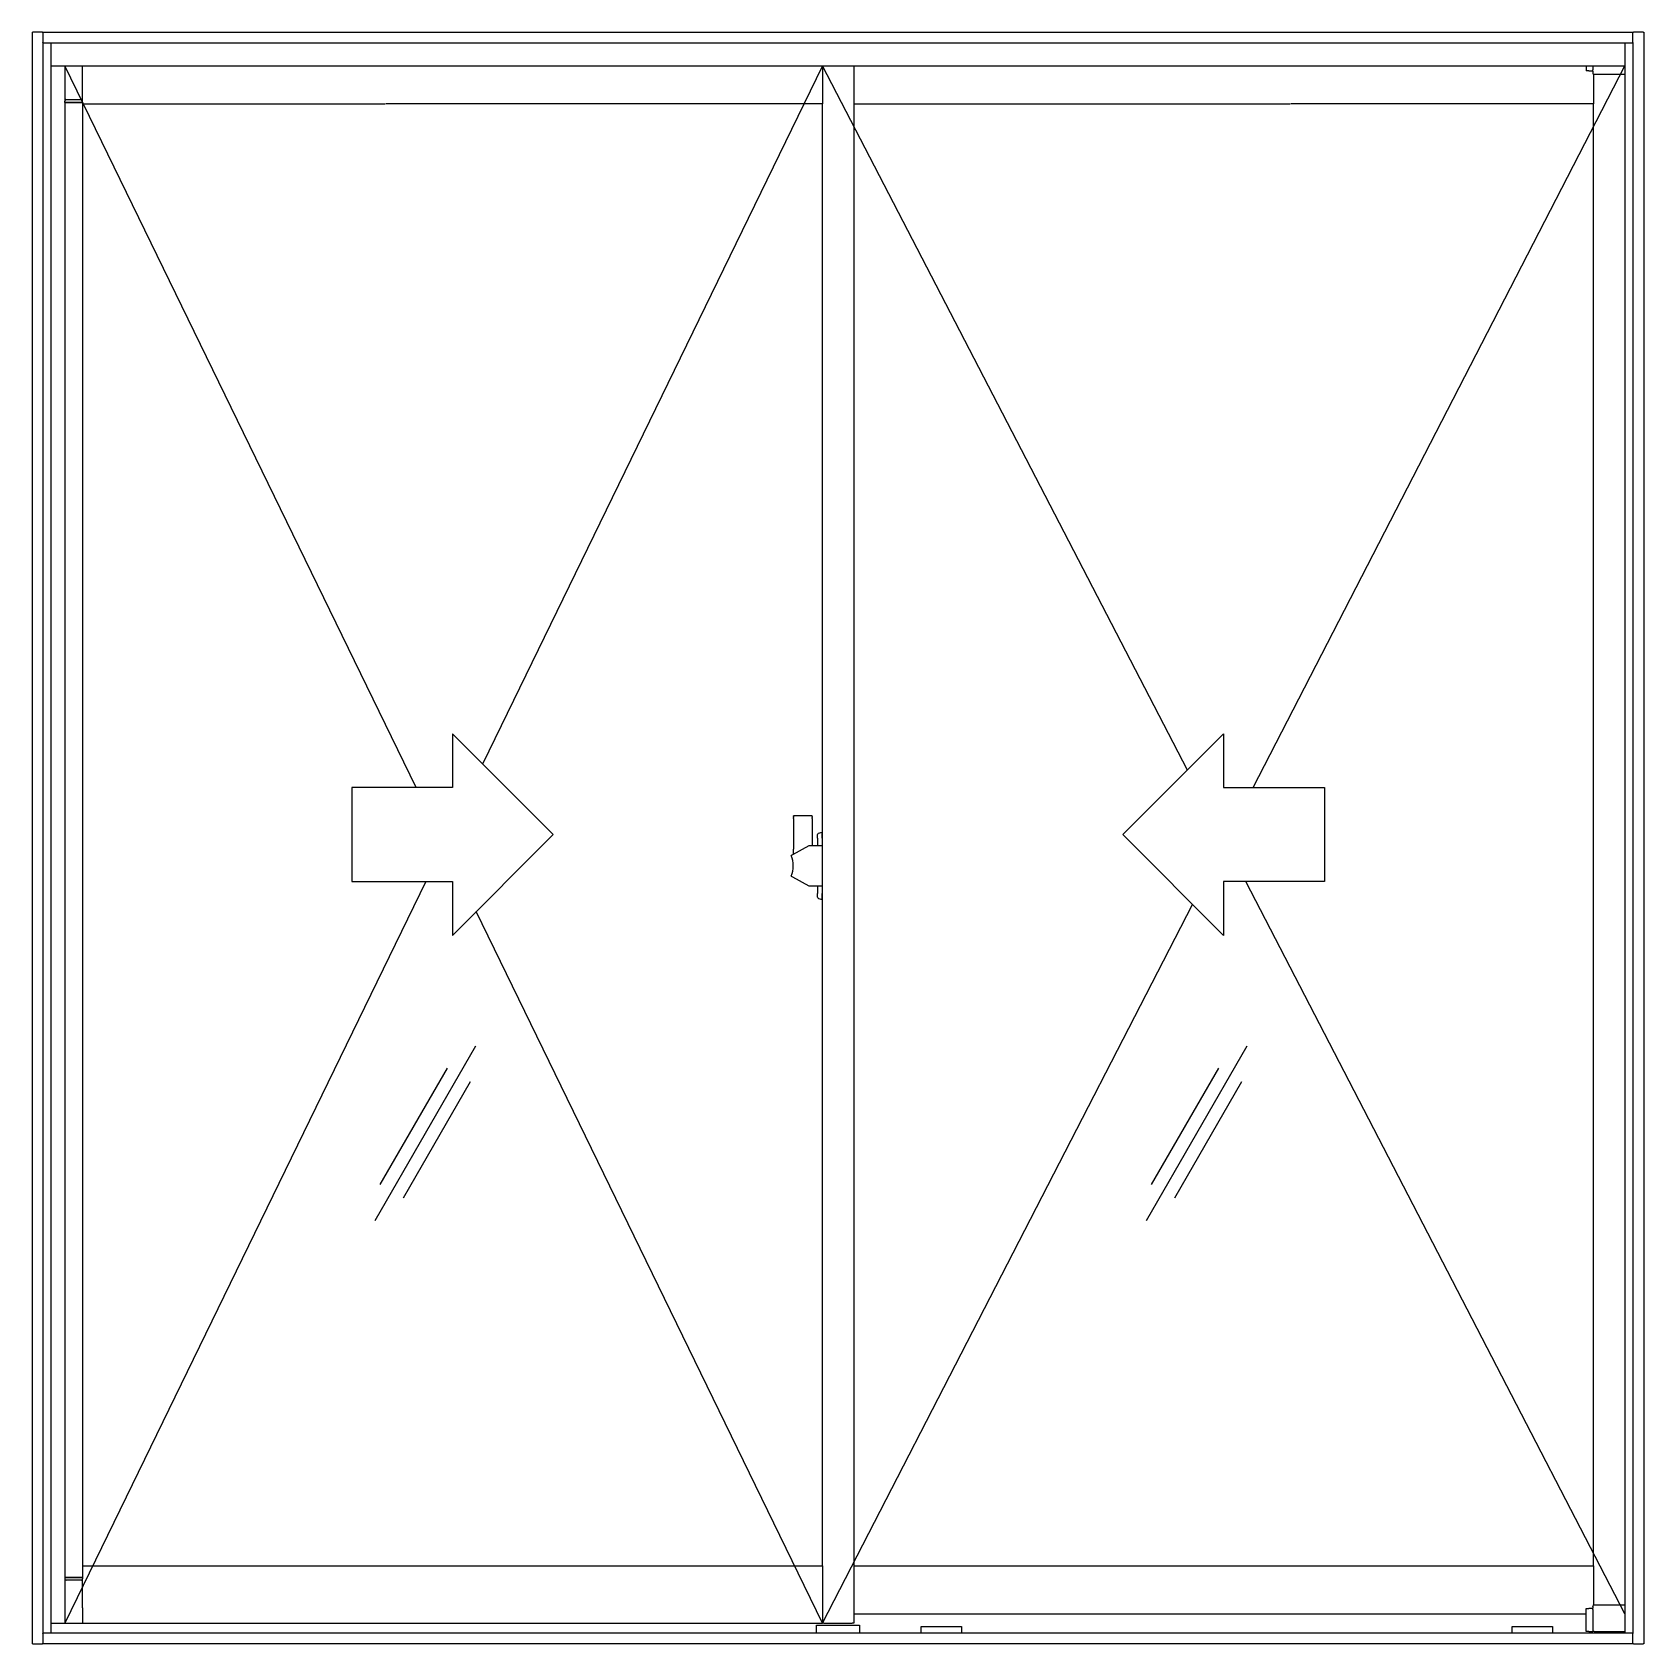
# Model space of a CAD drawing. Header units: millimetres. Extents: x 863.27 to 864.47, y 1147.32 to 1148.52.
import ezdxf

# ---------------------------------------------------------------- set-up
doc = ezdxf.new("R2010")
doc.units = ezdxf.units.MM
doc.header["$LTSCALE"] = 0.5
doc.layers.add('Gravia_Janelas', color=1, linetype='Continuous')

msp = doc.modelspace()

# ---------------------------------------------------------------- linework, layer by layer
at = {"layer": 'Gravia_Janelas'}
for p, q in [((863.2666, 1148.5198), (863.267, 1148.5198)), ((863.2666, 1148.5198), (863.2666, 1147.3198)), ((863.2742, 1148.5198), (863.267, 1148.5198)), ((863.2742, 1148.5198), (863.2746, 1148.5198)), ((863.2746, 1148.5194), (863.2746, 1148.5198)), ((863.2746, 1148.5198), (864.4586, 1148.5198)), ((863.2746, 1148.5194), (863.2746, 1148.5122)), ((863.2746, 1148.5118), (863.2746, 1148.5122)), ((863.2746, 1148.5118), (864.4586, 1148.5118)), ((863.2746, 1148.5118), (863.2746, 1147.3278)), ((863.2806, 1148.5118), (863.2806, 1147.3278)), ((864.4526, 1148.5118), (864.4526, 1147.3278)), ((864.4586, 1148.5198), (864.4586, 1148.5194)), ((864.4586, 1148.5198), (864.459, 1148.5198)), ((864.4586, 1148.5122), (864.4586, 1148.5194)), ((864.4586, 1148.5122), (864.4586, 1148.5118)), ((864.4586, 1148.5118), (864.4586, 1147.3278)), ((864.4662, 1148.5198), (864.459, 1148.5198)), ((864.4662, 1148.5198), (864.4666, 1148.5198)), ((864.4666, 1148.5198), (864.4666, 1147.3198)), ((863.2806, 1148.4949), (864.4526, 1148.4949)), ((863.2909, 1148.4949), (863.2909, 1148.4715)), ((863.3041, 1148.4715), (863.3041, 1148.4949)), ((863.8551, 1148.4949), (863.8551, 1148.4666)), ((863.8784, 1148.4949), (863.8784, 1147.3351)), ((864.4238, 1148.4949), (864.4238, 1148.491)), ((864.4258, 1148.491), (864.4238, 1148.491)), ((864.4258, 1148.491), (864.4283, 1148.491)), ((864.4283, 1148.491), (864.4286, 1148.491)), ((864.4286, 1148.4949), (864.4286, 1148.4917)), ((864.4286, 1148.4907), (864.4286, 1148.4917)), ((864.4286, 1148.4907), (864.4286, 1148.4894)), ((864.4286, 1148.4893), (864.4286, 1148.4894)), ((864.4291, 1148.4884), (864.4291, 1148.4666)), ((864.4526, 1148.4883), (864.4296, 1148.4883)), ((863.2909, 1148.4715), (863.2909, 1148.4686)), ((863.2909, 1148.4676), (863.2909, 1148.4686)), ((863.2909, 1148.4676), (863.2922, 1148.4676)), ((863.2909, 1148.4676), (863.2909, 1147.3691)), ((863.2922, 1148.4676), (863.2909, 1148.4676)), ((863.2919, 1148.4696), (863.2926, 1148.4696)), ((863.2922, 1148.4676), (863.3028, 1148.4676)), ((863.3028, 1148.4676), (863.2922, 1148.4676)), ((863.2926, 1148.4696), (863.3025, 1148.4696)), ((863.3025, 1148.4696), (863.3031, 1148.4696)), ((863.3028, 1148.4676), (863.3041, 1148.4676)), ((863.3041, 1148.4676), (863.3028, 1148.4676)), ((863.3041, 1148.4686), (863.3041, 1148.4715)), ((863.3041, 1148.4676), (863.3041, 1148.4686)), ((863.3041, 1148.4676), (863.3041, 1147.3691)), ((863.3041, 1148.4676), (863.3041, 1148.4676)), ((863.3041, 1148.4666), (863.5294, 1148.4666)), ((863.8551, 1148.4666), (863.5299, 1148.4666)), ((863.8551, 1147.3779), (863.8551, 1148.4666)), ((863.8784, 1148.4666), (864.2034, 1148.4666)), ((864.4291, 1148.4666), (864.2039, 1148.4666)), ((864.4291, 1147.3779), (864.4291, 1148.4666)), ((863.8335, 1147.9359), (863.8335, 1147.9362)), ((863.8475, 1147.9362), (863.8335, 1147.9362)), ((863.8335, 1147.9359), (863.8335, 1147.935)), ((863.8335, 1147.9344), (863.8335, 1147.935)), ((863.8335, 1147.9344), (863.8335, 1147.932)), ((863.8475, 1147.9359), (863.8475, 1147.9362)), ((863.8475, 1147.9359), (863.8475, 1147.935)), ((863.8475, 1147.9344), (863.8475, 1147.935)), ((863.8475, 1147.9344), (863.8475, 1147.932)), ((863.8335, 1147.932), (863.8335, 1147.9313)), ((863.8335, 1147.9313), (863.8335, 1147.9164)), ((863.8475, 1147.932), (863.8475, 1147.9313)), ((863.8475, 1147.9313), (863.8475, 1147.9164)), ((863.8513, 1147.9219), (863.8513, 1147.9224)), ((863.8513, 1147.9196), (863.8513, 1147.9219)), ((863.8521, 1147.9234), (863.8548, 1147.9241)), ((863.8548, 1147.9235), (863.8548, 1147.9241)), ((863.8548, 1147.9196), (863.8548, 1147.9235)), ((863.8448, 1147.9141), (863.8328, 1147.9073)), ((863.8335, 1147.9164), (863.8335, 1147.9143)), ((863.8335, 1147.9143), (863.8335, 1147.9116)), ((863.8335, 1147.9077), (863.8335, 1147.9116)), ((863.8546, 1147.9141), (863.8448, 1147.9141)), ((863.8475, 1147.9164), (863.8475, 1147.9143)), ((863.8475, 1147.9143), (863.8475, 1147.9141)), ((863.8513, 1147.9196), (863.8513, 1147.9141)), ((863.8546, 1147.9141), (863.8551, 1147.9141)), ((863.8548, 1147.9196), (863.8548, 1147.9141)), ((863.8328, 1147.9073), (863.8317, 1147.9067)), ((863.8317, 1147.8915), (863.8328, 1147.8909)), ((863.8328, 1147.8909), (863.8448, 1147.8841)), ((863.8448, 1147.8841), (863.8546, 1147.8841)), ((863.8513, 1147.8841), (863.8513, 1147.8786)), ((863.8551, 1147.8841), (863.8546, 1147.8841)), ((863.8548, 1147.8841), (863.8548, 1147.8786)), ((863.8513, 1147.8764), (863.8513, 1147.8786)), ((863.8513, 1147.8758), (863.8513, 1147.8764)), ((863.8521, 1147.8748), (863.8548, 1147.8741)), ((863.8548, 1147.8747), (863.8548, 1147.8786)), ((863.8548, 1147.8741), (863.8548, 1147.8747)), ((863.522, 1147.6351), (863.597, 1147.765)), ((864.0963, 1147.6351), (864.1713, 1147.765)), ((863.5258, 1147.6618), (863.5758, 1147.7484)), ((864.1001, 1147.6618), (864.1501, 1147.7484)), ((863.5431, 1147.6518), (863.5931, 1147.7384)), ((864.1174, 1147.6518), (864.1674, 1147.7384)), ((863.2922, 1147.3691), (863.2909, 1147.3691)), ((863.2909, 1147.3691), (863.2909, 1147.3681)), ((863.2909, 1147.3691), (863.2922, 1147.3691)), ((863.2909, 1147.3681), (863.2909, 1147.3653)), ((863.3028, 1147.3691), (863.2922, 1147.3691)), ((863.2922, 1147.3691), (863.3028, 1147.3691)), ((863.3041, 1147.3691), (863.3028, 1147.3691)), ((863.3028, 1147.3691), (863.3041, 1147.3691)), ((863.3041, 1147.3779), (863.8551, 1147.3779)), ((863.3041, 1147.3691), (863.3041, 1147.3691)), ((863.3041, 1147.3691), (863.3041, 1147.3681)), ((863.3041, 1147.3653), (863.3041, 1147.3681)), ((863.8551, 1147.3779), (863.8551, 1147.3351)), ((863.8784, 1147.3779), (864.4291, 1147.3779)), ((864.4291, 1147.3779), (864.4291, 1147.3486)), ((863.2909, 1147.3653), (863.2909, 1147.3351)), ((863.2926, 1147.3671), (863.2919, 1147.3671)), ((863.3025, 1147.3671), (863.2926, 1147.3671)), ((863.3031, 1147.3671), (863.3025, 1147.3671)), ((863.3041, 1147.3465), (863.3041, 1147.3653)), ((863.3041, 1147.3465), (863.3041, 1147.3351)), ((864.4238, 1147.346), (864.4258, 1147.346)), ((864.4238, 1147.329), (864.4238, 1147.346)), ((864.4283, 1147.346), (864.4258, 1147.346)), ((864.4286, 1147.346), (864.4283, 1147.346)), ((864.4286, 1147.3476), (864.4286, 1147.3477)), ((864.4286, 1147.3476), (864.4286, 1147.3463)), ((864.4286, 1147.3453), (864.4286, 1147.3463)), ((864.4286, 1147.3453), (864.4286, 1147.329)), ((864.4296, 1147.3487), (864.4526, 1147.3487)), ((863.2806, 1147.3351), (863.8551, 1147.3351)), ((863.8506, 1147.3278), (863.8506, 1147.3336)), ((863.8506, 1147.3336), (863.8826, 1147.3336)), ((863.8562, 1147.3351), (863.8551, 1147.3351)), ((863.8562, 1147.3351), (863.8773, 1147.3351)), ((863.8784, 1147.3351), (863.8773, 1147.3351)), ((863.8784, 1147.3421), (864.4238, 1147.3421)), ((863.8826, 1147.3336), (863.8826, 1147.3278)), ((863.9286, 1147.3278), (863.9286, 1147.3326)), ((863.9286, 1147.3326), (863.9586, 1147.3326)), ((863.9586, 1147.3326), (863.9586, 1147.3278)), ((864.3686, 1147.3278), (864.3686, 1147.3326)), ((864.3686, 1147.3326), (864.3986, 1147.3326)), ((864.3986, 1147.3326), (864.3986, 1147.3278)), ((863.2746, 1147.3274), (863.2746, 1147.3278)), ((864.4586, 1147.3278), (863.2746, 1147.3278)), ((863.2746, 1147.3274), (863.2746, 1147.3202)), ((863.2746, 1147.3198), (863.2746, 1147.3202)), ((863.8826, 1147.3289), (863.8826, 1147.3285)), ((863.9286, 1147.3285), (863.9286, 1147.3289)), ((863.9586, 1147.3289), (863.9586, 1147.3285)), ((864.3686, 1147.3285), (864.3686, 1147.3289)), ((864.3986, 1147.3289), (864.3986, 1147.3285)), ((864.4258, 1147.329), (864.4238, 1147.329)), ((864.4258, 1147.329), (864.4283, 1147.329)), ((864.4283, 1147.329), (864.4286, 1147.329)), ((864.4296, 1147.329), (864.4286, 1147.329)), ((864.4296, 1147.329), (864.4526, 1147.329)), ((864.4586, 1147.3278), (864.4586, 1147.3274)), ((864.4586, 1147.3202), (864.4586, 1147.3274)), ((864.4586, 1147.3202), (864.4586, 1147.3198)), ((863.267, 1147.3198), (863.2666, 1147.3198)), ((863.267, 1147.3198), (863.2742, 1147.3198)), ((863.2746, 1147.3198), (863.2742, 1147.3198)), ((864.4586, 1147.3198), (863.2746, 1147.3198)), ((864.459, 1147.3198), (864.4586, 1147.3198)), ((864.459, 1147.3198), (864.4662, 1147.3198)), ((864.4666, 1147.3198), (864.4662, 1147.3198))]:
    msp.add_line(p, q, dxfattribs=at)
for points in [[(863.5526, 1147.9573), (863.2909, 1148.4949)], [(863.8551, 1148.4949), (863.6019, 1147.9748)], [(864.1268, 1147.9703), (863.8551, 1148.4949)], [(864.1758, 1147.9573), (864.4526, 1148.4949)], [(863.5596, 1147.8873), (863.2909, 1147.3351)], [(864.4526, 1147.3421), (864.1702, 1147.8873)], [(863.8551, 1147.3351), (863.5972, 1147.865)], [(863.8551, 1147.3351), (864.1307, 1147.8703)]]:
    msp.add_lwpolyline(points, dxfattribs=at)
for points in [[(863.6545, 1147.9223), (863.5795, 1147.9973), (863.5795, 1147.9573), (863.5045, 1147.9573), (863.5045, 1147.8873), (863.5795, 1147.8873), (863.5795, 1147.8473), (863.6545, 1147.9223)], [(864.0788, 1147.9223), (864.1538, 1147.9973), (864.1538, 1147.9573), (864.2288, 1147.9573), (864.2288, 1147.8873), (864.1538, 1147.8873), (864.1538, 1147.8473), (864.0788, 1147.9223)]]:
    msp.add_lwpolyline(points, close=True, dxfattribs=at)
for centre, radius, start, end in [((864.4296, 1148.4893), 0.001, 180, 270), ((863.2919, 1148.4686), 0.001, 90, 180), ((863.3031, 1148.4686), 0.001, 0, 90), ((863.8523, 1147.9224), 0.001, 105, 180), ((863.8143, 1147.8991), 0.019, 336.4127, 23.5873), ((863.8523, 1147.8758), 0.001, 180, 255), ((863.2919, 1147.3681), 0.001, 180, 270), ((863.3031, 1147.3681), 0.001, 270, 0), ((864.4296, 1147.3477), 0.001, 90, 180)]:
    msp.add_arc(centre, radius, start, end, dxfattribs=at)

doc.saveas('drawing.dxf')
